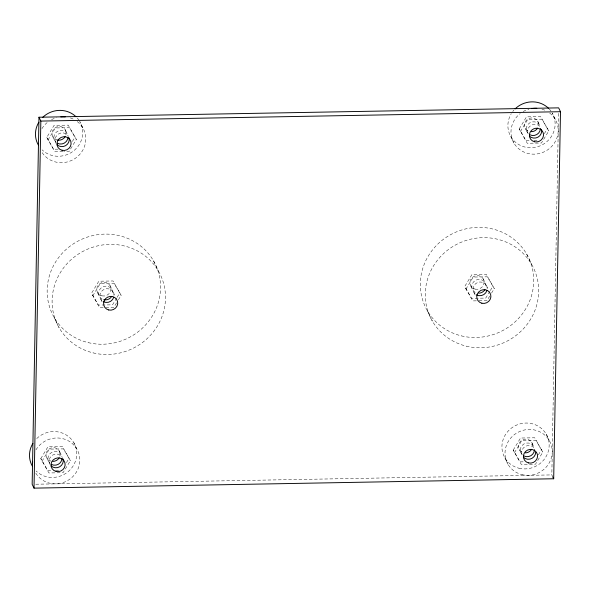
<?xml version="1.0" encoding="UTF-8"?>
<svg xmlns="http://www.w3.org/2000/svg" width="590" height="590" viewBox="0 0 590 590"><rect width="100%" height="100%" fill="white"/><g stroke="black" fill="none" stroke-linecap="round" stroke-linejoin="round"><path stroke-width="0.44" stroke-dasharray="2.95 2.21" d="M552.941 477.222L551.827 474.913L558.56 112.447M62.842 151.652L54.87 151.792L46.765 137.433L54.073 125.382L68.248 125.132L76.346 139.491L69.037 151.534L63.727 151.63M48.004 140L55.312 127.949L69.48 127.698L76.346 139.491M72.371 141.438L75.114 136.924M103.176 307.567L99.636 307.633L91.539 293.274L98.84 281.224L113.015 280.965L121.12 295.332L118.376 299.845M92.77 295.841L100.079 283.79L114.254 283.539L121.12 295.332M116.68 298.031L112.572 304.809L98.397 305.067L91.539 293.274M117.137 297.279L119.881 292.758M116.547 302.862L113.811 307.375L104.069 307.552M40.806 458.607L48.107 446.556L62.282 446.298L70.387 460.665L63.078 472.708L48.904 472.966L40.806 458.607L47.665 470.4L51.212 470.333M42.038 461.174L49.346 449.123L63.521 448.872L70.387 460.665M66.405 462.612L69.148 458.098M519.193 128.915L526.501 116.864L540.669 116.606L548.774 130.965L541.465 143.016L527.29 143.274L519.193 128.915L526.059 140.708L530.484 140.627M520.424 131.482L527.733 119.431L541.908 119.173L548.774 130.965M544.341 133.672L547.535 128.399M476.344 300.841L472.804 300.9L464.706 286.541L472.007 274.49L486.182 274.239L494.287 288.599L491.544 293.119M465.938 289.107L473.246 277.064L487.421 276.806L494.287 288.599M489.848 291.305L485.74 298.075L471.565 298.334L464.706 286.541M490.305 290.546L493.048 286.032M489.715 296.128L486.979 300.649L477.229 300.819M513.226 450.082L520.535 438.038L534.71 437.78L542.807 452.139L535.499 464.19L521.324 464.448L513.226 450.082L520.092 461.874L524.517 461.8M514.465 452.655L521.767 440.605L535.941 440.347L542.807 452.139M538.375 454.846L541.568 449.573M58.063 149.145L53.631 149.226L46.765 137.433M534.024 140.56L537.571 140.494M55.637 470.252L60.069 470.178M35.798 484.22L551.827 474.913M555.271 119.386L552.181 112.963A23.829 22.737 -25.7 0 1 531.081 147.743A23.829 22.737 -25.7 0 1 511.265 113.7M537.711 121.252L539.562 125.102M525.307 128.355L527.165 132.204M510.837 136.644L513.927 143.06M526.627 254.017L531.575 264.291M483.225 278.886L485.076 282.735M486.315 285.302L488.535 289.926M546.215 434.137L549.305 440.56M470.82 285.988L472.671 289.838M473.91 292.404L475.761 296.261M531.745 442.426L533.596 446.276M519.34 449.528L521.199 453.378M504.878 457.818L507.968 464.234M427.418 310.849L432.359 321.122M153.459 260.751L158.408 271.024M82.843 127.905L79.753 121.488A23.829 22.737 -25.7 0 1 73.13 151.269A23.829 22.737 -25.7 0 1 42.082 149.845M65.284 129.771L67.142 133.628M52.886 136.873L54.737 140.73M110.057 285.612L111.908 289.461M113.147 292.035L115.367 296.652M97.652 292.714L99.504 296.571M100.743 299.137L102.594 302.987M54.251 317.582L59.192 327.848M73.794 442.655L76.877 449.079M59.325 450.944L61.176 454.801M46.92 458.047L48.771 461.904M549.659 113.022A23.829 22.737 -25.7 0 1 551.621 146.519A23.829 22.737 -25.7 0 1 516.995 147.139A23.829 22.737 -25.7 0 1 520.203 113.553M523.16 111.569A23.829 22.737 -25.7 0 1 528.898 109.172M541.959 109.172A23.829 22.737 -25.7 0 1 546.016 110.743M77.238 121.547A23.829 22.737 -25.7 0 1 77.261 156.859A23.829 22.737 -25.7 0 1 41.507 151.586M41.934 128.642A23.829 22.737 -25.7 0 1 47.089 122.639M51.507 119.667A23.829 22.737 -25.7 0 1 56.47 117.698M70.372 117.948A23.829 22.737 -25.7 0 1 74.355 119.667M35.968 449.816A23.829 22.737 -25.7 0 1 71.722 443.068A23.829 22.737 -25.7 0 1 71.066 478.217A23.829 22.737 -25.7 0 1 35.54 472.76M528.264 133.613A7.146 6.822 -25.7 0 1 529.931 122.757A7.146 6.822 -25.7 0 1 540.241 126.754M512.754 111.525A23.829 22.737 -25.7 0 1 513.89 110.16M549.113 108.885A23.829 22.737 -25.7 0 1 551.739 112.24M527.858 130.825A7.146 6.822 -25.7 0 1 525.144 122.012A7.146 6.822 -25.7 0 1 534.053 118.295A7.146 6.822 -25.7 0 1 538.323 126.459M527.718 133.126A7.146 6.822 -25.7 0 1 540.801 127.669M522.298 454.787A7.146 6.822 -25.7 0 1 523.964 443.931A7.146 6.822 -25.7 0 1 534.275 447.928M521.892 451.999A7.146 6.822 -25.7 0 1 519.178 443.186A7.146 6.822 -25.7 0 1 528.087 439.469A7.146 6.822 -25.7 0 1 532.357 447.633M521.759 454.3A7.146 6.822 -25.7 0 1 534.835 448.843M49.877 463.305A7.146 6.822 -25.7 0 1 51.544 452.456A7.146 6.822 -25.7 0 1 61.854 456.446M36.72 438.577A23.829 22.737 -25.7 0 1 70.121 437.972A23.829 22.737 -25.7 0 1 69.524 470.422A23.829 22.737 -25.7 0 1 36.115 471.019M51.16 461.181A7.146 6.822 -25.7 0 1 46.308 452.84A7.146 6.822 -25.7 0 1 55.077 447.817A7.146 6.822 -25.7 0 1 59.937 456.159M50.01 464.47A7.146 6.822 -25.7 0 1 52.776 455.023A7.146 6.822 -25.7 0 1 62.415 457.368M55.836 142.131A7.146 6.822 -25.7 0 1 57.51 131.282A7.146 6.822 -25.7 0 1 67.82 135.272M77.261 118.029A23.829 22.737 -25.7 0 1 79.318 120.766M57.127 140.007A7.146 6.822 -25.7 0 1 52.274 131.666A7.146 6.822 -25.7 0 1 61.043 126.644A7.146 6.822 -25.7 0 1 65.896 134.985M55.976 143.296A7.146 6.822 -25.7 0 1 58.742 133.849A7.146 6.822 -25.7 0 1 68.374 136.194M102.055 299.042A7.146 6.822 -25.7 0 1 99.341 290.221A7.146 6.822 -25.7 0 1 108.25 286.504A7.146 6.822 -25.7 0 1 112.52 294.675M101.841 300.539A7.146 6.822 -25.7 0 1 104.349 289.277A7.146 6.822 -25.7 0 1 114.032 295.457M475.223 292.308A7.146 6.822 -25.7 0 1 472.509 283.495A7.146 6.822 -25.7 0 1 481.418 279.778A7.146 6.822 -25.7 0 1 485.688 287.942M475.009 293.813A7.146 6.822 -25.7 0 1 477.517 282.544A7.146 6.822 -25.7 0 1 487.2 288.724M522.106 474.67A23.829 22.737 -25.7 0 0 551.562 446.047A23.829 22.737 -25.7 0 0 512.231 436.475A23.829 22.737 -25.7 0 0 522.106 474.67M466.307 346.153A57.186 54.568 -25.7 0 0 536.989 277.47A57.186 54.568 -25.7 0 0 442.603 254.496A57.186 54.568 -25.7 0 0 466.307 346.153M93.139 352.886A57.186 54.568 -25.7 0 0 163.821 284.196A57.186 54.568 -25.7 0 0 69.436 261.23A57.186 54.568 -25.7 0 0 93.139 352.886M519.023 468.246A23.829 22.737 -25.7 0 0 548.471 439.631A23.829 22.737 -25.7 0 0 509.141 430.058A23.829 22.737 -25.7 0 0 519.023 468.246M101.893 295.848A7.146 6.822 -25.7 0 0 110.736 287.256A7.146 6.822 -25.7 0 0 98.936 284.387A7.146 6.822 -25.7 0 0 101.893 295.848M88.19 342.613A57.186 54.568 -25.7 0 0 158.88 273.93A57.186 54.568 -25.7 0 0 64.487 250.957A57.186 54.568 -25.7 0 0 88.19 342.613M475.061 289.115A7.146 6.822 -25.7 0 0 483.896 280.53A7.146 6.822 -25.7 0 0 472.103 277.661A7.146 6.822 -25.7 0 0 475.061 289.115M461.358 335.88A57.186 54.568 -25.7 0 0 532.047 267.196A57.186 54.568 -25.7 0 0 437.655 244.223A57.186 54.568 -25.7 0 0 461.358 335.88"/><path stroke-width="0.89" d="M38.977 117.233L32.162 484.287L34.021 488.137L553.686 478.763L560.5 111.709L558.649 107.859L38.977 117.233L40.835 121.083L34.021 488.137M40.835 121.083L560.5 111.709M552.941 477.222L553.686 478.763M531.494 108.604A23.829 22.737 -25.7 0 1 536.782 108.317M60.844 116.901A23.829 22.737 -25.7 0 1 65.239 116.901M32.627 463.054A23.829 22.737 -25.7 0 1 32.59 461.343M540.447 128.532A7.146 6.822 -25.7 0 1 529.709 134.682M515.107 108.885A23.829 22.737 -25.7 0 1 548.516 108.28M537.578 128.133A7.146 6.822 -25.7 0 1 531.384 131.688M541.48 129.321A7.146 6.822 -25.7 0 1 529.496 136.179M534.488 449.698A7.146 6.822 -25.7 0 1 523.743 455.856M531.62 449.307A7.146 6.822 -25.7 0 1 525.417 452.862M535.72 452.272A7.146 6.822 -25.7 0 1 523.537 457.353M62.061 458.224A7.146 6.822 -25.7 0 1 51.323 464.374M32.45 466.336A23.829 22.737 -25.7 0 1 32.878 443.4M59.192 457.825A7.146 6.822 -25.7 0 1 52.997 461.38M63.086 459.013A7.146 6.822 -25.7 0 1 51.109 465.871M68.027 137.05A7.146 6.822 -25.7 0 1 57.289 143.2M38.416 145.162A23.829 22.737 -25.7 0 1 38.844 122.226M42.687 117.403A23.829 22.737 -25.7 0 1 76.088 116.798M65.158 136.651A7.146 6.822 -25.7 0 1 57.127 140.007M69.052 137.839A7.146 6.822 -25.7 0 1 57.075 144.705M111.783 296.35A7.146 6.822 -25.7 0 1 103.752 299.698M113.752 297.242A7.146 6.822 -25.7 0 1 103.287 301.608M484.95 289.616A7.146 6.822 -25.7 0 1 478.748 293.171M486.92 290.509A7.146 6.822 -25.7 0 1 476.454 294.875M528.529 462.929A7.146 6.822 -25.7 0 0 537.365 454.344A7.146 6.822 -25.7 0 0 525.565 451.475A7.146 6.822 -25.7 0 0 528.529 462.929M62.075 150.28A7.146 6.822 -25.7 0 0 70.911 141.689A7.146 6.822 -25.7 0 0 59.111 138.82A7.146 6.822 -25.7 0 0 62.075 150.28M56.109 471.454A7.146 6.822 -25.7 0 0 64.944 462.862A7.146 6.822 -25.7 0 0 53.144 459.994A7.146 6.822 -25.7 0 0 56.109 471.454M534.496 141.755A7.146 6.822 -25.7 0 0 543.331 133.17A7.146 6.822 -25.7 0 0 531.531 130.302A7.146 6.822 -25.7 0 0 534.496 141.755M108.693 309.971A7.146 6.822 -25.7 0 0 117.528 301.387A7.146 6.822 -25.7 0 0 105.728 298.511A7.146 6.822 -25.7 0 0 108.693 309.971M481.86 303.238A7.146 6.822 -25.7 0 0 490.696 294.653A7.146 6.822 -25.7 0 0 478.896 291.784A7.146 6.822 -25.7 0 0 481.86 303.238"/></g></svg>
